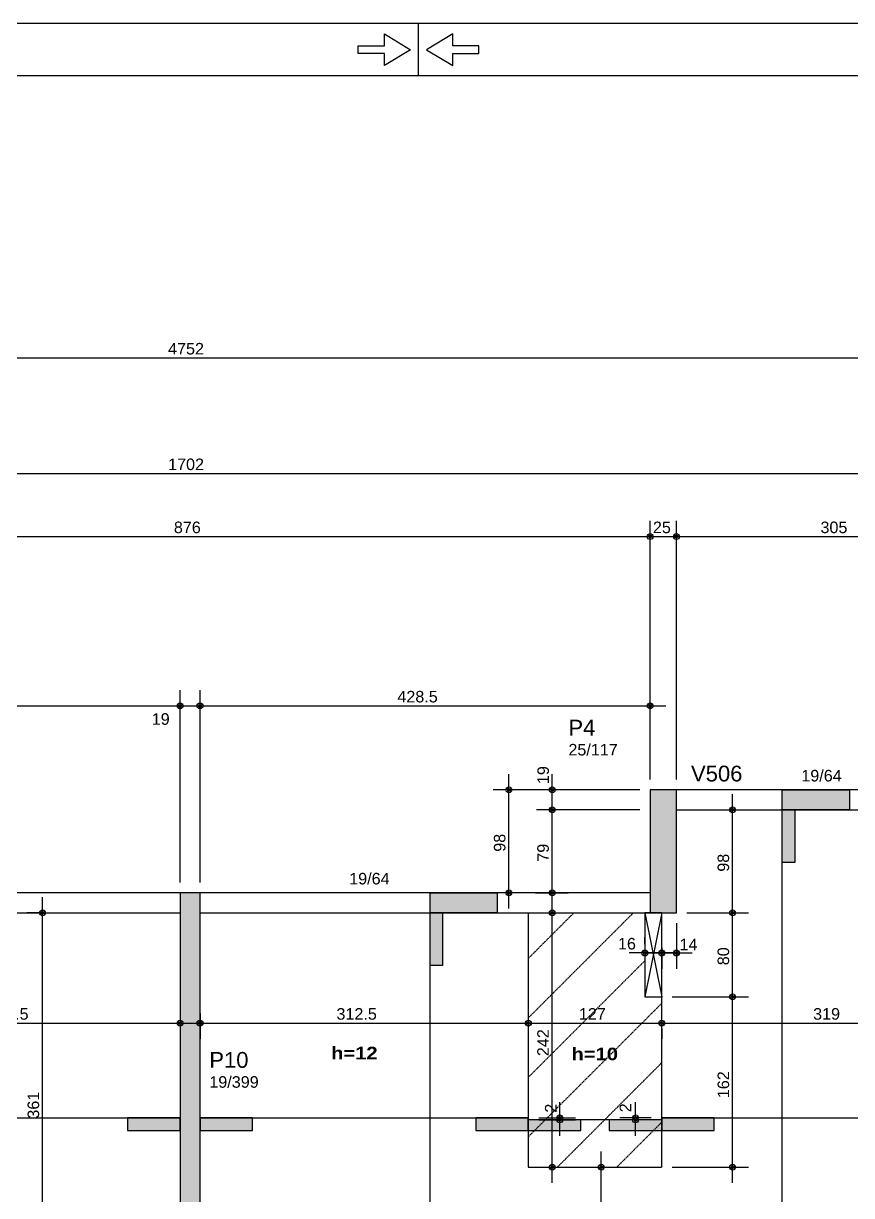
# Model space of a CAD drawing. Extents: x 0 to 7795, y 0 to 4205.
# Drawn here: x 2794 to 3582, y 3090 to 4205 of the extents above; entities that cross this region are included whole.
import ezdxf

# ---------------------------------------------------------------- set-up
doc = ezdxf.new("R2010")
doc.units = 0
doc.header["$MEASUREMENT"] = 0
doc.linetypes.add('ESTILO_TQS_0001', pattern=[1, 0.7, -0.3])
for name, color, linetype in [('MTH-179', 1, 'CONTINUOUS'), ('MTH-230', 1, 'CONTINUOUS'), ('MTH-COTAS7', 31, 'CONTINUOUS'), ('MTH-DIM-PILAR', 3, 'CONTINUOUS'), ('MTH-DIM-VIGA', 3, 'CONTINUOUS'), ('MTH-FACE-VIGA', 7, 'CONTINUOUS'), ('MTH-LINHA-SEÇÃO', 16, 'CONTINUOUS'), ('MTH-MARGEM', 5, 'CONTINUOUS'), ('MTH-PILAR-SEGUE', 5, 'CONTINUOUS'), ('MTH-SIMB_COTA', 3, 'CONTINUOUS'), ('MTH-SOMBRA21', 150, 'CONTINUOUS'), ('MTH-SOMBRA25', 253, 'CONTINUOUS'), ('MTH-TIT1-VIGA', 5, 'CONTINUOUS'), ('MTH-TRACEJADO-216', 1, 'CONTINUOUS'), ('MTH-TXT-NEGRITO', 5, 'CONTINUOUS')]:
    doc.layers.add(name, color=color, linetype=linetype)
doc.styles.add('TQS_ARIAL', font='arial.ttf')
doc.styles.add('TQS_ARIAL_BLACK', font='ariblk.ttf')

msp = doc.modelspace()

# ---------------------------------------------------------------- linework, layer by layer
at = {"layer": 'MTH-179', "linetype": 'Continuous'}
for p, q in [((7795.004008, 4204.998269), (0.004008, 4204.998269)), ((3170.004008, 4154.998269), (3170.004008, 4204.998269))]:
    msp.add_line(p, q, dxfattribs=at)
for points in [[(3162.503275, 4179.998269), (3137.503275, 4164.998269), (3137.503275, 4176.248269), (3112.503275, 4176.248269), (3112.503275, 4183.748269), (3137.503275, 4183.748269), (3137.503275, 4194.998269), (3162.503275, 4179.998269)], [(3177.503275, 4179.998269), (3202.503275, 4164.998269), (3202.503275, 4176.248269), (3227.503275, 4176.248269), (3227.503275, 4183.748269), (3202.503275, 4183.748269), (3202.503275, 4194.998269), (3177.503275, 4179.998269)]]:
    msp.add_lwpolyline(points, dxfattribs=at)
at = {"layer": 'MTH-230', "linetype": 'Continuous'}
for p, q in [((3401.511371, 3358.635498), (3385.511369, 3278.635497)), ((3385.511369, 3358.635498), (3401.511371, 3278.635497))]:
    msp.add_line(p, q, dxfattribs=at)
at = {"layer": 'MTH-COTAS7', "linetype": 'Continuous'}
for p, q in [((561.511366, 3886.665182), (5343.511366, 3886.665182)), ((2086.511366, 3776.636556), (3818.511366, 3776.636556)), ((3390.511366, 3485.6355), (3390.511366, 3731.636556)), ((3390.511366, 3485.6355), (3390.511366, 3731.636556)), ((3415.511366, 3485.635501), (3415.511366, 3731.636556)), ((3415.511366, 3485.635501), (3415.511366, 3731.636556)), ((2499.511366, 3716.636556), (3405.511366, 3716.636556)), ((3375.511366, 3716.636556), (3430.511366, 3716.636556)), ((3400.511366, 3716.636556), (3735.511366, 3716.636556)), ((2943.011366, 3387.635503), (2943.011366, 3570.540605)), ((2943.011366, 3387.635503), (2943.011366, 3570.540605)), ((2962.011366, 3387.635501), (2962.011366, 3570.540605)), ((2962.011366, 3387.635501), (2962.011366, 3570.540605)), ((3390.511366, 3485.6355), (3390.511366, 3570.540605)), ((2499.511366, 3555.540605), (2958.011366, 3555.540605)), ((2928.011366, 3555.540605), (2977.011366, 3555.540605)), ((2947.011366, 3555.540605), (3405.511366, 3555.540605)), ((3256.007995, 3362.635501), (3256.007995, 3490.6355)), ((3297.324079, 3441.635501), (3297.324079, 3490.6355)), ((3306.303287, 3475.6355), (3241.007995, 3475.6355)), ((3380.511366, 3475.6355), (3282.324079, 3475.6355)), ((3297.324079, 3362.635501), (3297.324079, 3471.635501)), ((3468.952843, 3343.6355), (3468.952843, 3471.635501)), ((3380.511366, 3456.635501), (3282.324079, 3456.635501)), ((3370.511366, 3456.635501), (3282.324079, 3456.635501)), ((3458.663286, 3456.635501), (3483.952843, 3456.635501)), ((2812.152631, 2982.635501), (2812.152631, 3373.635501)), ((3302.324079, 3377.635501), (3241.007995, 3377.635501)), ((3281.424297, 3377.635501), (3312.324079, 3377.635501)), ((3297.324079, 3101.618207), (3297.324079, 3373.635501)), ((3468.952843, 3263.635487), (3468.952843, 3373.6355)), ((2813.466346, 3358.635501), (2797.152631, 3358.635501)), ((3425.511366, 3358.6355), (3483.952843, 3358.6355)), ((3425.511366, 3358.6355), (3483.952843, 3358.6355)), ((3415.511366, 3348.6355), (3415.511366, 3305.419756)), ((3385.511366, 3328.635498), (3385.511366, 3335.419756)), ((3401.51137, 3328.635497), (3401.51137, 3335.419756)), ((3401.51137, 3325.419756), (3401.51137, 3305.419756)), ((3416.51137, 3320.419756), (3370.511366, 3320.419756)), ((3386.51137, 3320.419756), (3430.511366, 3320.419756)), ((3468.952843, 3101.618207), (3468.952843, 3293.635487)), ((3411.511371, 3278.635487), (3483.952843, 3278.635487)), ((3411.511371, 3278.635487), (3483.952843, 3278.635487)), ((2943.011366, 3265.333246), (2943.011366, 3238.623753)), ((2962.011366, 3262.863008), (2962.011366, 3238.623753)), ((3274.511333, 3261.519051), (3274.511333, 3238.623753)), ((2615.511398, 3253.623753), (2958.011366, 3253.623753)), ((2947.011366, 3253.623753), (3289.511333, 3253.623753)), ((3259.511333, 3253.623753), (3416.511366, 3253.623753)), ((3274.511333, 3253.384359), (3274.511333, 3238.623753)), ((3386.511366, 3253.623753), (3735.511366, 3253.623753)), ((3401.511366, 3248.496376), (3401.511366, 3238.623753)), ((3401.511366, 3246.423754), (3401.511366, 3238.623753)), ((3304.482815, 3146.511837), (3304.482815, 3178.511837)), ((3376.619606, 3146.511837), (3376.619606, 3178.511837)), ((3284.511333, 3163.511837), (3319.482815, 3163.511837)), ((3284.511333, 3161.511837), (3319.482815, 3161.511837)), ((3391.511366, 3163.511837), (3361.619606, 3163.511837)), ((3391.511366, 3161.511837), (3361.619606, 3161.511837)), ((3343.886591, 2982.635497), (3343.886591, 3131.618201)), ((3348.01135, 3116.618201), (3358.886591, 3116.618201)), ((3411.511371, 3116.618207), (3483.952843, 3116.618207))]:
    msp.add_line(p, q, dxfattribs=at)
at = {"layer": 'MTH-FACE-VIGA', "linetype": 'Continuous'}
for points in [[(3712.511366, 3475.635501), (3415.511366, 3475.635501)], [(3415.511366, 3456.635501), (3712.511366, 3456.635501)], [(2943.011366, 3377.635501), (2514.511366, 3377.635501)], [(3390.511366, 3377.635501), (2962.011366, 3377.635501)], [(2514.511366, 3358.635501), (2943.011366, 3358.635501)], [(2962.011366, 3358.635501), (3390.511366, 3358.635501)], [(3401.511371, 3358.635498), (3385.511369, 3358.635498), (3385.511369, 3278.635497), (3401.511371, 3278.635497), (3401.511371, 3358.635498)]]:
    msp.add_lwpolyline(points, dxfattribs=at)
at = {"layer": 'MTH-LINHA-SEÇÃO', "linetype": 'Continuous'}
for p, q in [((3516.089003, 2997.635497), (3516.089003, 3475.635501)), ((3180.974109, 2978.635501), (3180.974109, 3377.635501)), ((2630.511398, 3163.511837), (2943.011366, 3163.511837)), ((2962.011366, 3163.511837), (3274.511333, 3163.511837)), ((3401.511366, 3161.511837), (3274.511329, 3161.511837)), ((3401.511366, 3163.511837), (4193.511327, 3163.511837))]:
    msp.add_line(p, q, dxfattribs=at)
for points in [[(3516.089003, 3456.635501), (3516.089003, 3475.635501), (3580.089003, 3475.635501), (3580.089003, 3456.635501), (3516.089003, 3456.635501)], [(3516.089003, 3406.635501), (3516.089003, 3456.635501), (3528.089003, 3456.635501), (3528.089003, 3406.635501), (3516.089003, 3406.635501)], [(3180.974109, 3358.635501), (3180.974109, 3377.635501), (3244.974109, 3377.635501), (3244.974109, 3358.635501), (3180.974109, 3358.635501)], [(3180.974109, 3308.635501), (3180.974109, 3358.635501), (3192.974109, 3358.635501), (3192.974109, 3308.635501), (3180.974109, 3308.635501)], [(2943.011366, 3163.511837), (2893.011366, 3163.511837), (2893.011366, 3151.511837), (2943.011366, 3151.511837), (2943.011366, 3163.511837)], [(3012.011366, 3163.511837), (2962.011366, 3163.511837), (2962.011366, 3151.511837), (3012.011366, 3151.511837), (3012.011366, 3163.511837)], [(3274.511329, 3163.511837), (3224.511329, 3163.511837), (3224.511329, 3151.511837), (3274.511329, 3151.511837), (3274.511329, 3163.511837)], [(3324.511329, 3161.511837), (3274.511329, 3161.511837), (3274.511329, 3151.511837), (3324.511329, 3151.511837), (3324.511329, 3161.511837)], [(3401.511366, 3161.511837), (3351.511366, 3161.511837), (3351.511366, 3151.511837), (3401.511366, 3151.511837), (3401.511366, 3161.511837)], [(3451.511366, 3163.511837), (3401.511366, 3163.511837), (3401.511366, 3151.511837), (3451.511366, 3151.511837), (3451.511366, 3163.511837)]]:
    msp.add_lwpolyline(points, dxfattribs=at)
at = {"layer": 'MTH-MARGEM', "linetype": 'Continuous'}
msp.add_line((7745.004008, 4154.998269), (175.004008, 4154.998269), dxfattribs=at)
at = {"layer": 'MTH-PILAR-SEGUE', "linetype": 'Continuous'}
for points in [[(3390.511366, 3358.6355), (3415.511366, 3358.6355), (3415.511366, 3475.6355), (3390.511366, 3475.6355), (3390.511366, 3358.6355)], [(2943.011366, 2978.635501), (2962.011366, 2978.635501), (2962.011366, 3377.635503), (2943.011366, 3377.635503), (2943.011366, 2978.635501)]]:
    msp.add_lwpolyline(points, dxfattribs=at)
at = {"layer": 'MTH-SIMB_COTA', "linetype": 'Continuous'}
for centre, radius in [((3390.511366, 3716.636556), 2.8), ((3390.511366, 3716.636556), 2.8), ((3390.511366, 3716.636556), 1.4), ((3390.511366, 3716.636556), 1.4), ((3415.511366, 3716.636556), 2.8), ((3415.511366, 3716.636556), 2.8), ((3415.511366, 3716.636556), 1.4), ((3415.511366, 3716.636556), 1.4), ((2943.011366, 3555.540605), 2.8), ((2943.011366, 3555.540605), 2.8), ((2962.011366, 3555.540605), 2.8), ((2962.011366, 3555.540605), 2.8), ((3390.511366, 3555.540605), 2.8), ((2943.011366, 3555.540605), 1.4), ((2943.011366, 3555.540605), 1.4), ((2962.011366, 3555.540605), 1.4), ((2962.011366, 3555.540605), 1.4), ((3390.511366, 3555.540605), 1.4), ((3256.007995, 3475.6355), 2.8), ((3256.007995, 3475.6355), 1.4), ((3297.324079, 3475.6355), 2.8), ((3297.324079, 3475.6355), 1.4), ((3297.324079, 3456.635501), 2.8), ((3297.324079, 3456.635501), 2.8), ((3297.324079, 3456.635501), 1.4), ((3297.324079, 3456.635501), 1.4), ((3468.952843, 3456.635501), 2.8), ((3468.952843, 3456.635501), 1.4), ((3256.007995, 3377.635501), 2.8), ((3297.324079, 3377.635501), 2.8), ((3256.007995, 3377.635501), 1.4), ((3297.324079, 3377.635501), 1.4), ((2812.152631, 3358.635501), 2.8), ((2812.152631, 3358.635501), 1.4), ((3297.324079, 3358.635501), 2.8), ((3297.324079, 3358.635501), 1.4), ((3468.952843, 3358.6355), 2.8), ((3468.952843, 3358.6355), 2.8), ((3468.952843, 3358.6355), 1.4), ((3468.952843, 3358.6355), 1.4), ((3385.511366, 3320.419756), 2.8), ((3385.511366, 3320.419756), 1.4), ((3401.51137, 3320.419756), 2.8), ((3401.51137, 3320.419756), 2.8), ((3401.51137, 3320.419756), 1.4), ((3401.51137, 3320.419756), 1.4), ((3415.511366, 3320.419756), 2.8), ((3415.511366, 3320.419756), 1.4), ((3468.952843, 3278.635487), 2.8), ((3468.952843, 3278.635487), 2.8), ((3468.952843, 3278.635487), 1.4), ((3468.952843, 3278.635487), 1.4), ((2943.011366, 3253.623753), 2.8), ((2943.011366, 3253.623753), 1.4), ((2962.011366, 3253.623753), 2.8), ((2962.011366, 3253.623753), 1.4), ((3274.511333, 3253.623753), 2.8), ((3274.511333, 3253.623753), 2.8), ((3274.511333, 3253.623753), 1.4), ((3274.511333, 3253.623753), 1.4), ((3401.511366, 3253.623753), 2.8), ((3401.511366, 3253.623753), 2.8), ((3401.511366, 3253.623753), 1.4), ((3401.511366, 3253.623753), 1.4), ((3304.482815, 3163.511837), 2.8), ((3304.482815, 3161.511837), 2.8), ((3304.482815, 3163.511837), 1.4), ((3304.482815, 3161.511837), 1.4), ((3376.619606, 3163.511837), 2.8), ((3376.619606, 3161.511837), 2.8), ((3376.619606, 3163.511837), 1.4), ((3376.619606, 3161.511837), 1.4), ((3297.324079, 3116.618207), 2.8), ((3297.324079, 3116.618207), 1.4), ((3343.886591, 3116.618201), 2.8), ((3343.886591, 3116.618201), 1.4), ((3468.952843, 3116.618207), 2.8), ((3468.952843, 3116.618207), 1.4)]:
    msp.add_circle(centre, radius, dxfattribs=at)
at = {"layer": 'MTH-SOMBRA21', "linetype": 'Continuous'}
for points in [[(3516.089003, 3456.635501), (3516.089003, 3475.635501), (3580.089003, 3475.635501)], [(3516.089003, 3456.635501), (3580.089003, 3475.635501), (3580.089003, 3456.635501)], [(3516.089003, 3456.635501), (3580.089003, 3456.635501), (3516.089003, 3456.635501)], [(3516.089003, 3406.635501), (3516.089003, 3456.635501), (3528.089003, 3456.635501)], [(3516.089003, 3406.635501), (3528.089003, 3456.635501), (3528.089003, 3406.635501)], [(3516.089003, 3406.635501), (3528.089003, 3406.635501), (3516.089003, 3406.635501)], [(3180.974109, 3358.635501), (3180.974109, 3377.635501), (3244.974109, 3377.635501)], [(3180.974109, 3358.635501), (3244.974109, 3377.635501), (3244.974109, 3358.635501)], [(3180.974109, 3358.635501), (3244.974109, 3358.635501), (3180.974109, 3358.635501)], [(3180.974109, 3308.635501), (3180.974109, 3358.635501), (3192.974109, 3358.635501)], [(3180.974109, 3308.635501), (3192.974109, 3358.635501), (3192.974109, 3308.635501)], [(3180.974109, 3308.635501), (3192.974109, 3308.635501), (3180.974109, 3308.635501)], [(2943.011366, 3163.511837), (2893.011366, 3163.511837), (2893.011366, 3151.511837)], [(2943.011366, 3163.511837), (2893.011366, 3151.511837), (2943.011366, 3151.511837)], [(2943.011366, 3163.511837), (2943.011366, 3151.511837), (2943.011366, 3163.511837)], [(3012.011366, 3163.511837), (2962.011366, 3163.511837), (2962.011366, 3151.511837)], [(3012.011366, 3163.511837), (2962.011366, 3151.511837), (3012.011366, 3151.511837)], [(3012.011366, 3163.511837), (3012.011366, 3151.511837), (3012.011366, 3163.511837)], [(3274.511329, 3163.511837), (3224.511329, 3163.511837), (3224.511329, 3151.511837)], [(3274.511329, 3163.511837), (3224.511329, 3151.511837), (3274.511329, 3151.511837)], [(3274.511329, 3163.511837), (3274.511329, 3151.511837), (3274.511329, 3163.511837)], [(3324.511329, 3161.511837), (3274.511329, 3161.511837), (3274.511329, 3151.511837)], [(3324.511329, 3161.511837), (3274.511329, 3151.511837), (3324.511329, 3151.511837)], [(3324.511329, 3161.511837), (3324.511329, 3151.511837), (3324.511329, 3161.511837)], [(3401.511366, 3161.511837), (3351.511366, 3161.511837), (3351.511366, 3151.511837)], [(3401.511366, 3161.511837), (3351.511366, 3151.511837), (3401.511366, 3151.511837)], [(3451.511366, 3163.511837), (3401.511366, 3163.511837), (3401.511366, 3151.511837)], [(3451.511366, 3163.511837), (3401.511366, 3151.511837), (3451.511366, 3151.511837)], [(3401.511366, 3161.511837), (3401.511366, 3151.511837), (3401.511366, 3161.511837)], [(3451.511366, 3163.511837), (3451.511366, 3151.511837), (3451.511366, 3163.511837)]]:
    msp.add_solid(points, dxfattribs=at)
at = {"layer": 'MTH-SOMBRA25', "linetype": 'Continuous'}
for points in [[(3390.511366, 3358.6355), (3415.511366, 3358.6355), (3415.511366, 3475.6355)], [(3390.511366, 3358.6355), (3415.511366, 3475.6355), (3390.511366, 3475.6355)], [(3390.511366, 3358.6355), (3390.511366, 3475.6355), (3390.511366, 3358.6355)], [(2943.011366, 2978.635501), (2962.011366, 2978.635501), (2962.011366, 3377.635503)], [(2943.011366, 2978.635501), (2962.011366, 3377.635503), (2943.011366, 3377.635503)], [(2943.011366, 2978.635501), (2943.011366, 3377.635503), (2943.011366, 2978.635501)]]:
    msp.add_solid(points, dxfattribs=at)
at = {"layer": 'MTH-TRACEJADO-216', "linetype": 'ESTILO_TQS_0001'}
for p, q in [((3274.511333, 3358.635501), (3274.511333, 3116.618201)), ((3274.511333, 3258.640484), (3374.506348, 3358.635498)), ((3274.511333, 3315.209026), (3317.937806, 3358.635498)), ((3401.511366, 3116.618201), (3401.511366, 3358.635501)), ((3274.511333, 3202.071941), (3385.511369, 3313.071977)), ((3274.511333, 3145.503399), (3401.511366, 3272.503432)), ((3302.194678, 3116.618201), (3401.511366, 3215.934889)), ((3358.76322, 3116.618201), (3401.511366, 3159.366347)), ((3274.511333, 3116.618201), (3401.511366, 3116.618201))]:
    msp.add_line(p, q, dxfattribs=at)

# ---------------------------------------------------------------- texts
at = {"layer": 'MTH-COTAS7', "linetype": 'Continuous', "style": 'TQS_ARIAL'}
for s, p in [('4752', (2931.611366, 3889.965182)), ('1702', (2931.611366, 3779.936556)), ('876', (2937.111366, 3719.936556)), ('25', (3393.111366, 3719.936556)), ('305', (3552.611366, 3719.936556)), ('428.5', (3149.861366, 3558.840605)), ('19', (2916.054531, 3537.552754)), ('16', (3359.844703, 3323.719756)), ('14', (3418.480743, 3323.057412)), ('312.5', (2760.361382, 3256.923753)), ('312.5', (3091.86135, 3256.923753)), ('127', (3322.61135, 3256.923753)), ('319', (3545.611366, 3256.923753))]:
    msp.add_text(s, height=11, dxfattribs=at).set_placement(p)
for s, p in [('19', (3294.165514, 3481.126214)), ('98', (3252.707995, 3416.7355)), ('79', (3294.024079, 3407.235501)), ('98', (3465.652843, 3397.7355)), ('80', (3465.652843, 3308.735493)), ('242', (3294.024079, 3222.226854)), ('162', (3465.652843, 3182.226847)), ('361', (2808.852631, 3162.735501)), ('2', (3301.361511, 3168.439669)), ('2', (3372.457868, 3168.786481))]:
    msp.add_text(s, height=11, rotation=90, dxfattribs=at).set_placement(p)
at = {"layer": 'MTH-DIM-PILAR', "linetype": 'Continuous', "style": 'TQS_ARIAL'}
for s, p in [('25/117', (3312.663412, 3508.36263)), ('19/399', (2970.870578, 3192.155917))]:
    msp.add_text(s, height=11, dxfattribs=at).set_placement(p)
at = {"layer": 'MTH-DIM-VIGA', "linetype": 'Continuous', "style": 'TQS_ARIAL'}
msp.add_text('19/64', height=11, rotation=360, dxfattribs=at).set_placement((3534.386366, 3483.635501))
msp.add_text('19/64', height=11, dxfattribs=at).set_placement((3104.020858, 3385.635501))
at = {"layer": 'MTH-PILAR-SEGUE', "linetype": 'Continuous', "style": 'TQS_ARIAL'}
for s, p in [('P4', (3312.663412, 3527.36263)), ('P10', (2970.870578, 3211.155917))]:
    msp.add_text(s, height=15, dxfattribs=at).set_placement(p)
at = {"layer": 'MTH-TIT1-VIGA', "linetype": 'Continuous', "style": 'TQS_ARIAL'}
msp.add_text('V506', height=15, rotation=360, dxfattribs=at).set_placement((3429.386366, 3483.635501))
at = {"layer": 'MTH-TXT-NEGRITO', "linetype": 'Continuous', "style": 'TQS_ARIAL_BLACK'}
for s, p in [('h=12', (3086.785288, 3219.121369)), ('h=10', (3315.622918, 3218.290344))]:
    msp.add_text(s, height=12, dxfattribs=at).set_placement(p)

doc.saveas('drawing.dxf')
